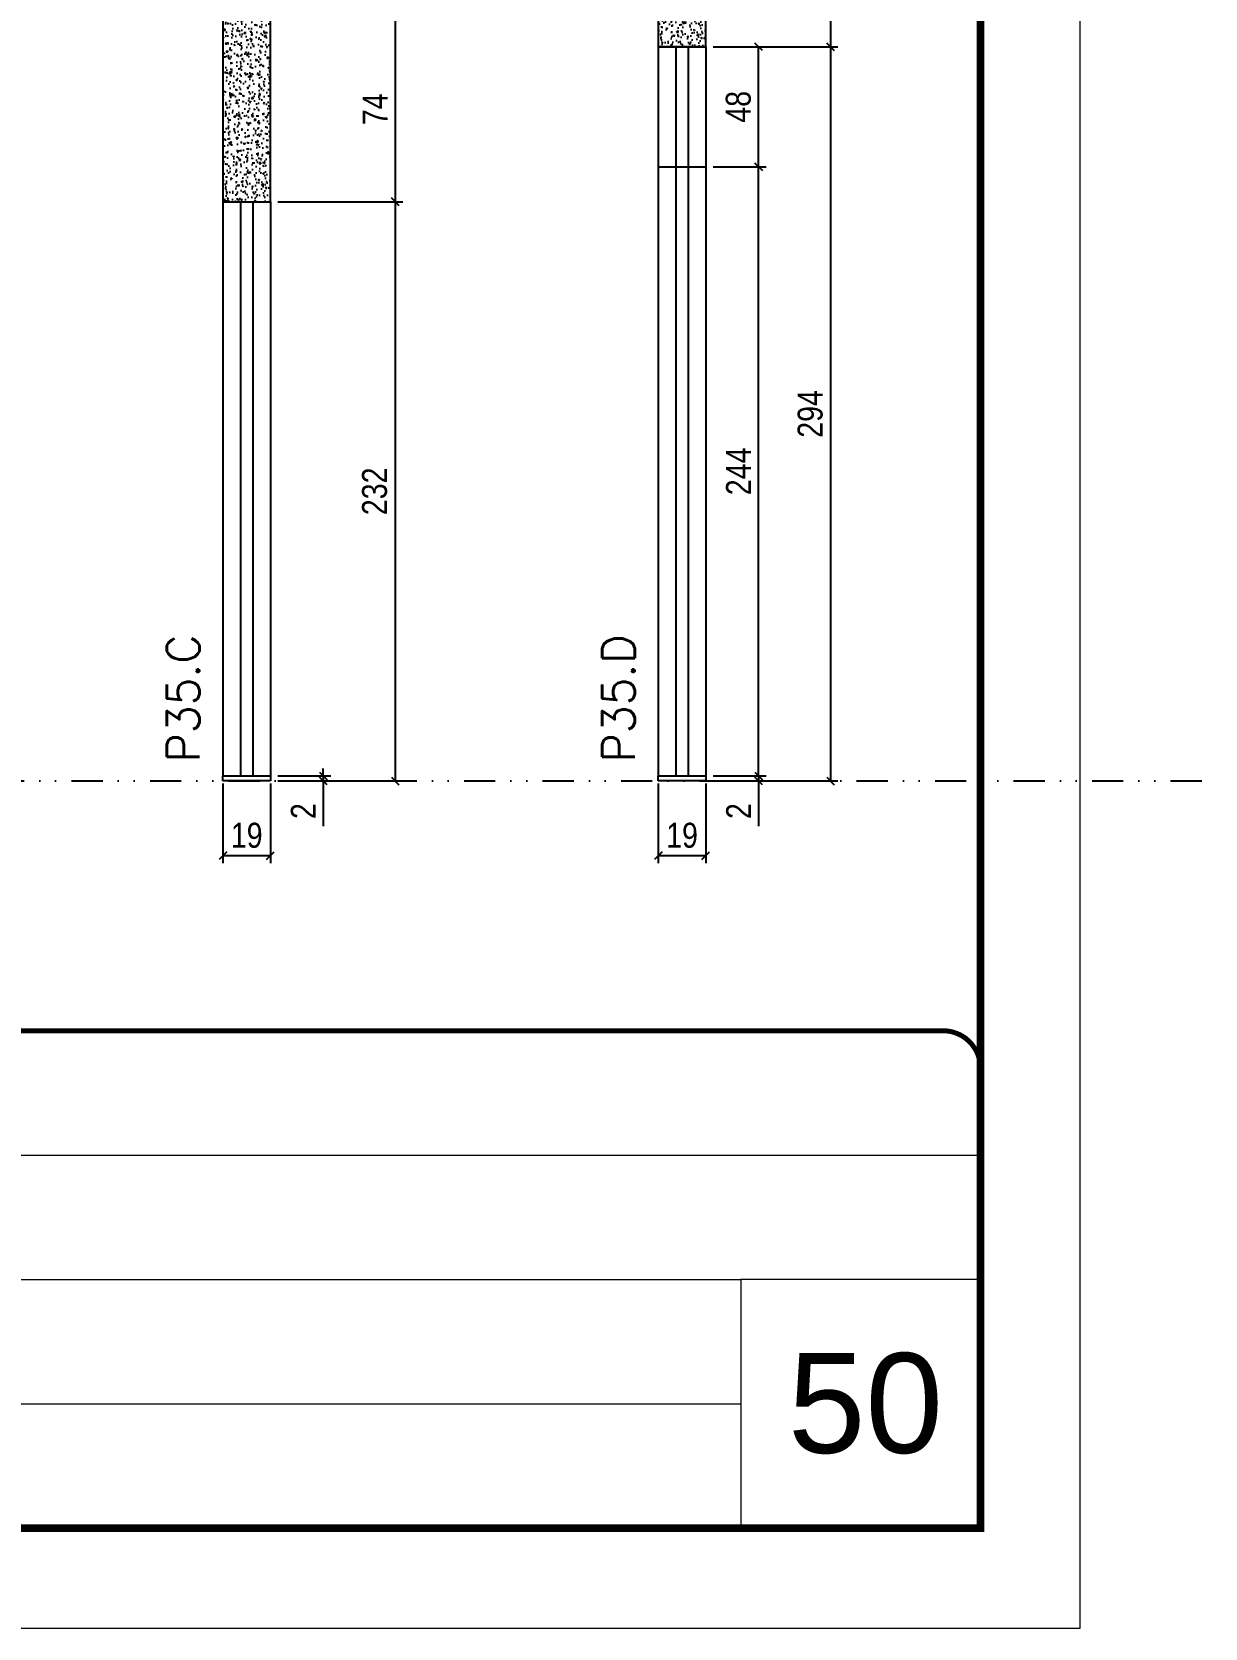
# Model space of a CAD drawing. Header units: millimetres. Extents: x 13777 to 27878, y -21631 to 6985.
# Drawn here: x 17064 to 17533, y -7848 to -7209 of the extents above; entities that cross this region are included whole.
import ezdxf

# ---------------------------------------------------------------- set-up
doc = ezdxf.new("R2010")
doc.units = ezdxf.units.MM
for name, pattern in [('CONTINUO', [0]), ('DASHED', [0.75, 0.5, -0.25]), ('DIVIDE2', [0.625, 0.25, -0.125, 0, -0.125, 0, -0.125])]:
    doc.linetypes.add(name, pattern=pattern)
for name, color, linetype, lineweight in [('CARIMBO', 255, 'Continuous', 9), ('Folhas', 255, 'Continuous', 9), ('SARRAFO DE PRESSAO', 251, 'DASHED', 9), ('Texto Seção', 7, 'Continuous', 15)]:
    doc.layers.add(name, color=color, linetype=linetype, lineweight=lineweight)
for name, color, linetype in [('COTA', 241, 'Continuous'), ('Nível', 160, 'Continuous'), ('Painéis', 200, 'Continuous'), ('SARR_2.2x7', 40, 'Continuous')]:
    doc.layers.add(name, color=color, linetype=linetype)
doc.styles.add('ARIAL', font='arial.ttf')
doc.styles.add('COTA TECNICA', font='techl___.ttf', dxfattribs={"height": 10})
doc.styles.add('COTA TECNICA-50', font='techl___.ttf', dxfattribs={"height": 10})
doc.styles.add('REGUA-120', font='ROMANS.shx', dxfattribs={"height": 15})
doc.dimstyles.new('COTA PAINEL-50', dxfattribs={"dimtxt": 10, "dimasz": 3, "dimexe": 3, "dimexo": 3, "dimgap": 3, "dimtad": 1, "dimdec": 1, "dimzin": 12, "dimdsep": 46, "dimtxsty": 'COTA TECNICA-50', "dimblk1": 'OBLIQUE', "dimblk2": 'OBLIQUE', "dimsah": 1, "dimcen": 0.9, "dimclrd": 4, "dimclre": 4, "dimclrt": 240, "dimadec": 1, "dimazin": 3, "dimtfac": 1, "dimtdec": 1, "dimtmove": 0, "dimatfit": 3, "dimfxl": 1, "dimtolj": 1, "dimtzin": 12, "dimarcsym": 0})
doc.dimstyles.new('PAINEL', dxfattribs={"dimtxt": 10, "dimasz": 3, "dimexe": 3, "dimexo": 3, "dimgap": 3, "dimtad": 1, "dimdec": 1, "dimzin": 12, "dimdsep": 46, "dimtxsty": 'COTA TECNICA', "dimblk1": 'OBLIQUE', "dimblk2": 'OBLIQUE', "dimsah": 1, "dimcen": 0.9, "dimclrd": 4, "dimclre": 4, "dimclrt": 240, "dimadec": 1, "dimazin": 3, "dimtfac": 1, "dimtdec": 1, "dimtmove": 0, "dimatfit": 3, "dimfxl": 1, "dimtolj": 1, "dimtzin": 12, "dimarcsym": 0})

# ---------------------------------------------------------------- blocks, each defined once
blk = doc.blocks.new('9999999999')
at = {"color": 30, "linetype": 'CONTINUO'}
for p, q in [((98564.56, 34379.64), (99583.98, 34379.64)), ((98564.56, 34329.83), (99487.98, 34329.83)), ((99583.98, 34329.83), (99487.98, 34329.83)), ((99487.98, 34329.83), (99487.98, 34230.21)), ((98564.56, 34280.02), (99487.98, 34280.02))]:
    blk.add_line(p, q, dxfattribs=at)
at = {"color": 30, "linetype": 'CONTINUO', "const_width": 2}
blk.add_lwpolyline([(99583.98, 34230.21), (99583.98, 34414.45, 0.414214), (99568.98, 34429.45), (98228.98, 34429.45, 0.414214), (98213.98, 34414.45), (98213.98, 34245.21, 0.414214), (98228.98, 34230.21), (99583.98, 34230.21)], format="xyb", dxfattribs=at)
at = {"layer": 'Folhas'}
blk.add_lwpolyline([(98138.98, 34190.21), (99623.98, 34190.21), (99623.98, 35240.21), (98138.98, 35240.21)], close=True, dxfattribs=at)
at = {"layer": 'Folhas', "color": 30, "const_width": 3}
blk.add_lwpolyline([(98213.98, 34230.21), (99583.98, 34230.21), (99583.98, 35200.21), (98213.98, 35200.21)], close=True, dxfattribs=at)
blk = doc.blocks.new('_Oblique')
at = {"color": 0, "linetype": 'ByBlock', "lineweight": -2}
blk.add_line((-0.5, -0.5), (0.5, 0.5), dxfattribs=at)
blk = doc.blocks.new('*D2161')
at = {"layer": 'COTA', "color": 4, "lineweight": -2, "transparency": 16777216}
for p, q in [((17140.04, -7509.89), (17140.04, -7541.79)), ((17159.04, -7509.89), (17159.04, -7541.79)), ((17140.04, -7538.79), (17159.04, -7538.79))]:
    blk.add_line(p, q, dxfattribs=at)
at = {"layer": 'Defpoints', "color": 0, "transparency": 16777216}
for p in [(17140.04, -7506.89), (17159.04, -7506.89), (17159.04, -7538.79)]:
    blk.add_point(p, dxfattribs=at)
at = {"layer": 'COTA', "color": 4, "lineweight": -2, "transparency": 16777216, "xscale": 3, "yscale": 3, "zscale": 3, "rotation": 180}
blk.add_blockref('_Oblique', (17140.04, -7538.79), dxfattribs=at)
at = {"layer": 'COTA', "color": 4, "lineweight": -2, "transparency": 16777216, "xscale": 3, "yscale": 3, "zscale": 3}
blk.add_blockref('_Oblique', (17159.04, -7538.79), dxfattribs=at)
at = {"layer": 'COTA', "color": 240, "transparency": 16777216, "insert": (17149.54, -7530.7), "char_height": 10, "attachment_point": 5, "style": 'COTA TECNICA'}
blk.add_mtext('\\A1;19', dxfattribs=at)
blk = doc.blocks.new('*D2162')
at = {"layer": 'COTA', "color": 4, "lineweight": -2, "transparency": 16777216}
for p, q in [((17180.23, -7506.89), (17180.23, -7503.89)), ((17162.04, -7506.89), (17183.23, -7506.89)), ((17162.04, -7508.89), (17183.23, -7508.89)), ((17180.23, -7506.89), (17180.23, -7508.89)), ((17180.23, -7508.89), (17180.23, -7527))]:
    blk.add_line(p, q, dxfattribs=at)
at = {"layer": 'Defpoints', "color": 0, "transparency": 16777216}
for p in [(17159.04, -7506.89), (17159.04, -7508.89), (17180.23, -7506.89)]:
    blk.add_point(p, dxfattribs=at)
at = {"layer": 'COTA', "color": 4, "lineweight": -2, "transparency": 16777216, "xscale": 3, "yscale": 3, "zscale": 3}
for p, rotation in [((17180.23, -7506.89), 270), ((17180.23, -7508.89), 90)]:
    blk.add_blockref('_Oblique', p, dxfattribs=dict(at, rotation=rotation))
at = {"layer": 'COTA', "color": 240, "transparency": 16777216, "insert": (17172.23, -7520.95), "char_height": 10, "attachment_point": 5, "rotation": 90, "style": 'COTA TECNICA-50'}
blk.add_mtext('\\A1;2', dxfattribs=at)
blk = doc.blocks.new('*D2181')
at = {"layer": 'COTA', "color": 4, "linetype": 'ByBlock', "lineweight": -2, "transparency": 16777216}
for p, q in [((17162.04, -7202.89), (17212.03, -7202.89)), ((17209.03, -7202.89), (17209.03, -7276.89)), ((17162.04, -7276.89), (17212.03, -7276.89))]:
    blk.add_line(p, q, dxfattribs=at)
at = {"layer": 'Defpoints', "color": 0, "linetype": 'ByBlock', "transparency": 16777216}
for p in [(17159.04, -7202.89), (17159.04, -7276.89), (17209.03, -7276.89)]:
    blk.add_point(p, dxfattribs=at)
at = {"layer": 'COTA', "color": 4, "linetype": 'ByBlock', "lineweight": -2, "transparency": 16777216, "xscale": 3, "yscale": 3, "zscale": 3}
for p, rotation in [((17209.03, -7202.89), 90), ((17209.03, -7276.89), 270)]:
    blk.add_blockref('_Oblique', p, dxfattribs=dict(at, rotation=rotation))
at = {"layer": 'COTA', "color": 240, "linetype": 'ByBlock', "transparency": 16777216, "insert": (17200.95, -7239.89), "char_height": 10, "attachment_point": 5, "rotation": 90, "style": 'COTA TECNICA'}
blk.add_mtext('\\A1;74', dxfattribs=at)
blk = doc.blocks.new('*D2167')
at = {"layer": 'COTA', "color": 4, "lineweight": -2, "transparency": 16777216}
for p, q in [((17162.04, -7276.89), (17212.03, -7276.89)), ((17209.03, -7276.89), (17209.03, -7508.89)), ((17162.04, -7508.89), (17212.03, -7508.89))]:
    blk.add_line(p, q, dxfattribs=at)
at = {"layer": 'Defpoints', "color": 0, "transparency": 16777216}
for p in [(17159.04, -7276.89), (17159.04, -7508.89), (17209.03, -7508.89)]:
    blk.add_point(p, dxfattribs=at)
at = {"layer": 'COTA', "color": 4, "lineweight": -2, "transparency": 16777216, "xscale": 3, "yscale": 3, "zscale": 3}
for p, rotation in [((17209.03, -7276.89), 90), ((17209.03, -7508.89), 270)]:
    blk.add_blockref('_Oblique', p, dxfattribs=dict(at, rotation=rotation))
at = {"layer": 'COTA', "color": 240, "transparency": 16777216, "insert": (17200.81, -7392.89), "char_height": 10, "attachment_point": 5, "rotation": 90, "style": 'COTA TECNICA'}
blk.add_mtext('\\A1;232', dxfattribs=at)
blk = doc.blocks.new('*D2168')
at = {"layer": 'COTA', "color": 4, "lineweight": -2, "transparency": 16777216}
for p, q in [((17314.43, -7509.89), (17314.43, -7541.79)), ((17333.43, -7509.89), (17333.43, -7541.79)), ((17314.43, -7538.79), (17333.43, -7538.79))]:
    blk.add_line(p, q, dxfattribs=at)
at = {"layer": 'Defpoints', "color": 0, "transparency": 16777216}
for p in [(17314.43, -7506.89), (17333.43, -7506.89), (17333.43, -7538.79)]:
    blk.add_point(p, dxfattribs=at)
at = {"layer": 'COTA', "color": 4, "lineweight": -2, "transparency": 16777216, "xscale": 3, "yscale": 3, "zscale": 3, "rotation": 180}
blk.add_blockref('_Oblique', (17314.43, -7538.79), dxfattribs=at)
at = {"layer": 'COTA', "color": 4, "lineweight": -2, "transparency": 16777216, "xscale": 3, "yscale": 3, "zscale": 3}
blk.add_blockref('_Oblique', (17333.43, -7538.79), dxfattribs=at)
at = {"layer": 'COTA', "color": 240, "transparency": 16777216, "insert": (17323.93, -7530.7), "char_height": 10, "attachment_point": 5, "style": 'COTA TECNICA'}
blk.add_mtext('\\A1;19', dxfattribs=at)
blk = doc.blocks.new('*D2169')
at = {"layer": 'COTA', "color": 4, "lineweight": -2, "transparency": 16777216}
for p, q in [((17354.62, -7506.89), (17354.62, -7503.89)), ((17336.43, -7506.89), (17357.62, -7506.89)), ((17336.43, -7508.89), (17357.62, -7508.89)), ((17354.62, -7506.89), (17354.62, -7508.89)), ((17354.62, -7508.89), (17354.62, -7527))]:
    blk.add_line(p, q, dxfattribs=at)
at = {"layer": 'Defpoints', "color": 0, "transparency": 16777216}
for p in [(17333.43, -7506.89), (17333.43, -7508.89), (17354.62, -7506.89)]:
    blk.add_point(p, dxfattribs=at)
at = {"layer": 'COTA', "color": 4, "lineweight": -2, "transparency": 16777216, "xscale": 3, "yscale": 3, "zscale": 3}
for p, rotation in [((17354.62, -7506.89), 270), ((17354.62, -7508.89), 90)]:
    blk.add_blockref('_Oblique', p, dxfattribs=dict(at, rotation=rotation))
at = {"layer": 'COTA', "color": 240, "transparency": 16777216, "insert": (17346.62, -7520.95), "char_height": 10, "attachment_point": 5, "rotation": 90, "style": 'COTA TECNICA-50'}
blk.add_mtext('\\A1;2', dxfattribs=at)
blk = doc.blocks.new('*D2182')
at = {"layer": 'COTA', "color": 4, "linetype": 'ByBlock', "lineweight": -2, "transparency": 16777216}
for p, q in [((17336.43, -7119.89), (17386.41, -7119.89)), ((17383.41, -7119.89), (17383.41, -7214.89)), ((17336.43, -7214.89), (17386.41, -7214.89))]:
    blk.add_line(p, q, dxfattribs=at)
at = {"layer": 'Defpoints', "color": 0, "linetype": 'ByBlock', "transparency": 16777216}
for p in [(17333.43, -7119.89), (17333.43, -7214.89), (17383.41, -7214.89)]:
    blk.add_point(p, dxfattribs=at)
at = {"layer": 'COTA', "color": 4, "linetype": 'ByBlock', "lineweight": -2, "transparency": 16777216, "xscale": 3, "yscale": 3, "zscale": 3}
for p, rotation in [((17383.41, -7119.89), 90), ((17383.41, -7214.89), 270)]:
    blk.add_blockref('_Oblique', p, dxfattribs=dict(at, rotation=rotation))
at = {"layer": 'COTA', "color": 240, "linetype": 'ByBlock', "transparency": 16777216, "insert": (17375.28, -7167.39), "char_height": 10, "attachment_point": 5, "rotation": 90, "style": 'COTA TECNICA'}
blk.add_mtext('\\A1;95', dxfattribs=at)
blk = doc.blocks.new('*D2172')
at = {"layer": 'COTA', "color": 4, "lineweight": -2, "transparency": 16777216}
for p, q in [((17336.43, -7214.89), (17386.41, -7214.89)), ((17383.41, -7214.89), (17383.41, -7508.89)), ((17336.43, -7508.89), (17386.41, -7508.89))]:
    blk.add_line(p, q, dxfattribs=at)
at = {"layer": 'Defpoints', "color": 0, "transparency": 16777216}
for p in [(17333.43, -7214.89), (17333.43, -7508.89), (17383.41, -7508.89)]:
    blk.add_point(p, dxfattribs=at)
at = {"layer": 'COTA', "color": 4, "lineweight": -2, "transparency": 16777216, "xscale": 3, "yscale": 3, "zscale": 3}
for p, rotation in [((17383.41, -7214.89), 90), ((17383.41, -7508.89), 270)]:
    blk.add_blockref('_Oblique', p, dxfattribs=dict(at, rotation=rotation))
at = {"layer": 'COTA', "color": 240, "transparency": 16777216, "insert": (17375.31, -7361.89), "char_height": 10, "attachment_point": 5, "rotation": 90, "style": 'COTA TECNICA'}
blk.add_mtext('\\A1;294', dxfattribs=at)
blk = doc.blocks.new('*D2183')
at = {"layer": 'COTA', "color": 4, "lineweight": -2, "transparency": 16777216}
for p, q in [((17336.43, -7262.89), (17357.62, -7262.89)), ((17354.62, -7506.89), (17354.62, -7262.89)), ((17336.43, -7506.89), (17357.62, -7506.89))]:
    blk.add_line(p, q, dxfattribs=at)
at = {"layer": 'Defpoints', "color": 0, "transparency": 16777216}
for p in [(17333.43, -7262.89), (17354.62, -7262.89), (17333.43, -7506.89)]:
    blk.add_point(p, dxfattribs=at)
at = {"layer": 'COTA', "color": 4, "lineweight": -2, "transparency": 16777216, "xscale": 3, "yscale": 3, "zscale": 3}
for p, rotation in [((17354.62, -7262.89), 90), ((17354.62, -7506.89), 270)]:
    blk.add_blockref('_Oblique', p, dxfattribs=dict(at, rotation=rotation))
at = {"layer": 'COTA', "color": 240, "transparency": 16777216, "insert": (17346.55, -7384.89), "char_height": 10, "attachment_point": 5, "rotation": 90, "style": 'COTA TECNICA'}
blk.add_mtext('\\A1;244', dxfattribs=at)
blk = doc.blocks.new('*D2184')
at = {"layer": 'COTA', "color": 4, "lineweight": -2, "transparency": 16777216}
for p, q in [((17336.43, -7214.89), (17357.62, -7214.89)), ((17354.62, -7262.89), (17354.62, -7214.89)), ((17336.43, -7262.89), (17357.62, -7262.89))]:
    blk.add_line(p, q, dxfattribs=at)
at = {"layer": 'Defpoints', "color": 0, "transparency": 16777216}
for p in [(17333.43, -7214.89), (17354.62, -7214.89), (17333.43, -7262.89)]:
    blk.add_point(p, dxfattribs=at)
at = {"layer": 'COTA', "color": 4, "lineweight": -2, "transparency": 16777216, "xscale": 3, "yscale": 3, "zscale": 3}
for p, rotation in [((17354.62, -7214.89), 90), ((17354.62, -7262.89), 270)]:
    blk.add_blockref('_Oblique', p, dxfattribs=dict(at, rotation=rotation))
at = {"layer": 'COTA', "color": 240, "transparency": 16777216, "insert": (17346.52, -7238.89), "char_height": 10, "attachment_point": 5, "rotation": 90, "style": 'COTA TECNICA'}
blk.add_mtext('\\A1;48', dxfattribs=at)

msp = doc.modelspace()

# ---------------------------------------------------------------- hatches: boundary and pattern name
at = {"layer": 'COTA'}
h = msp.add_hatch(dxfattribs=at)
h.set_pattern_fill('AR-CONC', color=256, scale=0.03)
h.set_pattern_definition([(50, (434.452, -1052.5754), (5.4655401, -0.4781726), [0.5715, -6.2865]), (355, (434.452, -1052.5754), (-1.0573026, 5.7317054), [0.4572, -5.0292175]), (100.451445, (434.907, -1052.615), (4.4082374, 5.2535326), [0.4857003, -5.3427073]), (46.1842, (434.452, -1051.0514), (8.1323712, -1.2612698), [0.85725, -9.42975]), (96.63556, (435.1295, -1051.1565), (7.122124, 7.4227837), [0.7285507, -8.0140682]), (351.18415, (434.452, -1051.051), (7.122124, 7.4227837), [0.685799, -7.543792]), (21, (435.214, -1051.4324), (4.5484317, -3.067956), [0.5715, -6.2865]), (326, (435.214, -1051.4324), (1.8540609, 5.525639), [0.4572, -5.0292]), (71.451445, (435.593, -1051.688), (6.4024926, 2.457683), [0.4857003, -5.3426981]), (37.5, (434.4518, -1052.5754), (0.0926581, 2.53665117), [0, -4.96824, 0, -5.1054, 0, -5.04825]), (7.5, (434.4518, -1052.5754), (2.00458988, 3.00541724), [0, -2.91084, 0, -4.85394, 0, -1.92405]), (327.5, (432.7525, -1052.5754), (4.06771786, -0.17186232), [0, -1.905, 0, -5.9436, 0, -7.8867]), (317.5, (431.9905, -1052.5754), (4.44387544, 0.7627947), [0, -2.4765, 0, -3.94716, 0, -5.6007])])
h.paths.add_polyline_path([(17333.43, -7119.89), (17314.43, -7119.89), (17314.43, -7214.89), (17333.43, -7214.89)])
h = msp.add_hatch(dxfattribs=at)
h.set_pattern_fill('AR-CONC', color=256, scale=0.03)
h.set_pattern_definition([(50, (260.0634, -1112.575), (5.4655401, -0.4781726), [0.5715, -6.2865]), (355, (260.0634, -1112.575), (-1.0573026, 5.7317054), [0.4572, -5.0292175]), (100.451445, (260.519, -1112.615), (4.4082374, 5.2535326), [0.4857003, -5.3427073]), (46.1842, (260.0634, -1111.051), (8.1323712, -1.2612698), [0.85725, -9.42975]), (96.63556, (260.741, -1111.156), (7.122124, 7.4227837), [0.7285507, -8.0140682]), (351.18415, (260.0634, -1111.051), (7.122124, 7.4227837), [0.685799, -7.543792]), (21, (260.8254, -1111.432), (4.5484317, -3.067956), [0.5715, -6.2865]), (326, (260.8254, -1111.432), (1.8540609, 5.525639), [0.4572, -5.0292]), (71.451445, (261.2045, -1111.688), (6.4024926, 2.457683), [0.4857003, -5.3426981]), (37.5, (260.0634, -1112.5751), (0.0926581, 2.53665117), [0, -4.96824, 0, -5.1054, 0, -5.04825]), (7.5, (260.0634, -1112.575), (2.00458988, 3.00541724), [0, -2.91084, 0, -4.85394, 0, -1.92405]), (327.5, (258.3642, -1112.5751), (4.06771786, -0.17186232), [0, -1.905, 0, -5.9436, 0, -7.8867]), (317.5, (257.6022, -1112.575), (4.44387544, 0.7627947), [0, -2.4765, 0, -3.94716, 0, -5.6007])])
h.paths.add_polyline_path([(17159.04, -7202.89), (17140.04, -7202.89), (17140.04, -7276.89), (17159.04, -7276.89)])

# ---------------------------------------------------------------- linework, layer by layer
at = {"layer": 'COTA', "linetype": 'ByBlock'}
for points in [[(17314.43, -7214.89), (17333.43, -7214.89), (17333.43, -7119.89), (17314.43, -7119.89)], [(17140.04, -7276.89), (17159.04, -7276.89), (17159.04, -7202.89), (17140.04, -7202.89)]]:
    msp.add_lwpolyline(points, close=True, dxfattribs=at)
at = {"layer": 'Nível', "color": 4, "linetype": 'DIVIDE2', "ltscale": 50}
msp.add_line((13777.11, -7508.89), (21531.15, -7508.89), dxfattribs=at)
at = {"layer": 'Painéis'}
for p, q in [((17314.43, -7214.89), (17333.43, -7214.89)), ((17333.43, -7214.89), (17314.43, -7214.89)), ((17314.43, -7214.89), (17314.43, -7506.89)), ((17333.43, -7214.89), (17333.43, -7506.89)), ((17314.43, -7262.89), (17333.43, -7262.89)), ((17140.04, -7276.89), (17140.04, -7506.89)), ((17140.04, -7276.89), (17159.04, -7276.89)), ((17159.04, -7276.89), (17159.04, -7506.89)), ((17140.04, -7506.89), (17159.04, -7506.89)), ((17140.04, -7506.89), (17159.04, -7506.89)), ((17140.04, -7508.89), (17140.04, -7506.89)), ((17159.04, -7508.89), (17140.04, -7508.89)), ((17159.04, -7506.89), (17159.04, -7508.89)), ((17314.43, -7506.89), (17333.43, -7506.89)), ((17314.43, -7506.89), (17333.43, -7506.89)), ((17314.43, -7508.89), (17314.43, -7506.89)), ((17333.43, -7508.89), (17314.43, -7508.89)), ((17333.43, -7506.89), (17333.43, -7508.89))]:
    msp.add_line(p, q, dxfattribs=at)
at = {"layer": 'SARR_2.2x7'}
for p, q in [((17321.43, -7214.89), (17321.43, -7506.89)), ((17326.43, -7214.89), (17326.43, -7506.89)), ((17147.04, -7276.89), (17147.04, -7506.89)), ((17152.04, -7276.89), (17152.04, -7506.89))]:
    msp.add_line(p, q, dxfattribs=at)

# ---------------------------------------------------------------- block references
at = {"layer": 'SARRAFO DE PRESSAO', "color": 6, "linetype": 'ByBlock'}
msp.add_blockref('9999999999', (-82140.51, -42038.38), dxfattribs=at)

# ---------------------------------------------------------------- texts
at = {"layer": 'CARIMBO', "style": 'ARIAL'}
msp.add_text('50', height=40, dxfattribs=at).set_placement((17366.33, -7778.03))
at = {"layer": 'Texto Seção', "char_height": 13, "width": 370.6998, "attachment_point": 7, "rotation": 90, "style": 'REGUA-120'}
for s, insert in [('P35.C', (17130.59, -7501.48)), ('P35.D', (17304.98, -7501.48))]:
    msp.add_mtext(s, dxfattribs=dict(at, insert=insert))

# ---------------------------------------------------------------- dimensions: what is measured, and where the dimension line sits
at = {"layer": 'COTA', "linetype": 'ByBlock'}
for base, p1, p2, picture, middle in [((17383.41, -7214.89), (17333.43, -7119.89), (17333.43, -7214.89), '*D2182', (17375.28, -7167.39)), ((17209.03, -7276.89), (17159.04, -7202.89), (17159.04, -7276.89), '*D2181', (17200.95, -7239.89))]:
    dim = msp.add_linear_dim(base=base, p1=p1, p2=p2, angle=90, dimstyle='PAINEL', dxfattribs=at)
    dim.commit()
    dim.dimension.update_dxf_attribs({"geometry": picture, "text_midpoint": middle})
at = {"layer": 'COTA'}
for base, p1, p2, picture, middle in [((17383.41, -7508.89), (17333.43, -7214.89), (17333.43, -7508.89), '*D2172', (17375.31, -7361.89)), ((17354.62, -7214.89), (17333.43, -7262.89), (17333.43, -7214.89), '*D2184', (17346.52, -7238.89)), ((17354.62, -7262.89), (17333.43, -7506.89), (17333.43, -7262.89), '*D2183', (17346.55, -7384.89)), ((17209.03, -7508.89), (17159.04, -7276.89), (17159.04, -7508.89), '*D2167', (17200.81, -7392.89))]:
    dim = msp.add_linear_dim(base=base, p1=p1, p2=p2, angle=90, dimstyle='PAINEL', dxfattribs=at)
    dim.commit()
    dim.dimension.update_dxf_attribs({"geometry": picture, "text_midpoint": middle})
for base, p1, p2, picture, middle in [((17180.23, -7506.89), (17159.04, -7508.89), (17159.04, -7506.89), '*D2162', (17180.23, -7520.95)), ((17354.62, -7506.89), (17333.43, -7508.89), (17333.43, -7506.89), '*D2169', (17354.62, -7520.95))]:
    dim = msp.add_linear_dim(base=base, p1=p1, p2=p2, angle=90, dimstyle='COTA PAINEL-50', dxfattribs=at)
    dim.commit()
    dim.dimension.update_dxf_attribs({"geometry": picture, "text_midpoint": middle, "dimtype": 160})
for base, p1, p2, picture, middle in [((17159.04, -7538.79), (17140.04, -7506.89), (17159.04, -7506.89), '*D2161', (17149.54, -7530.7)), ((17333.43, -7538.79), (17314.43, -7506.89), (17333.43, -7506.89), '*D2168', (17323.93, -7530.7))]:
    dim = msp.add_linear_dim(base=base, p1=p1, p2=p2, dimstyle='PAINEL', override={"dimarcsym": 2}, dxfattribs=at)
    dim.commit()
    dim.dimension.update_dxf_attribs({"geometry": picture, "text_midpoint": middle})

doc.saveas('drawing.dxf')
